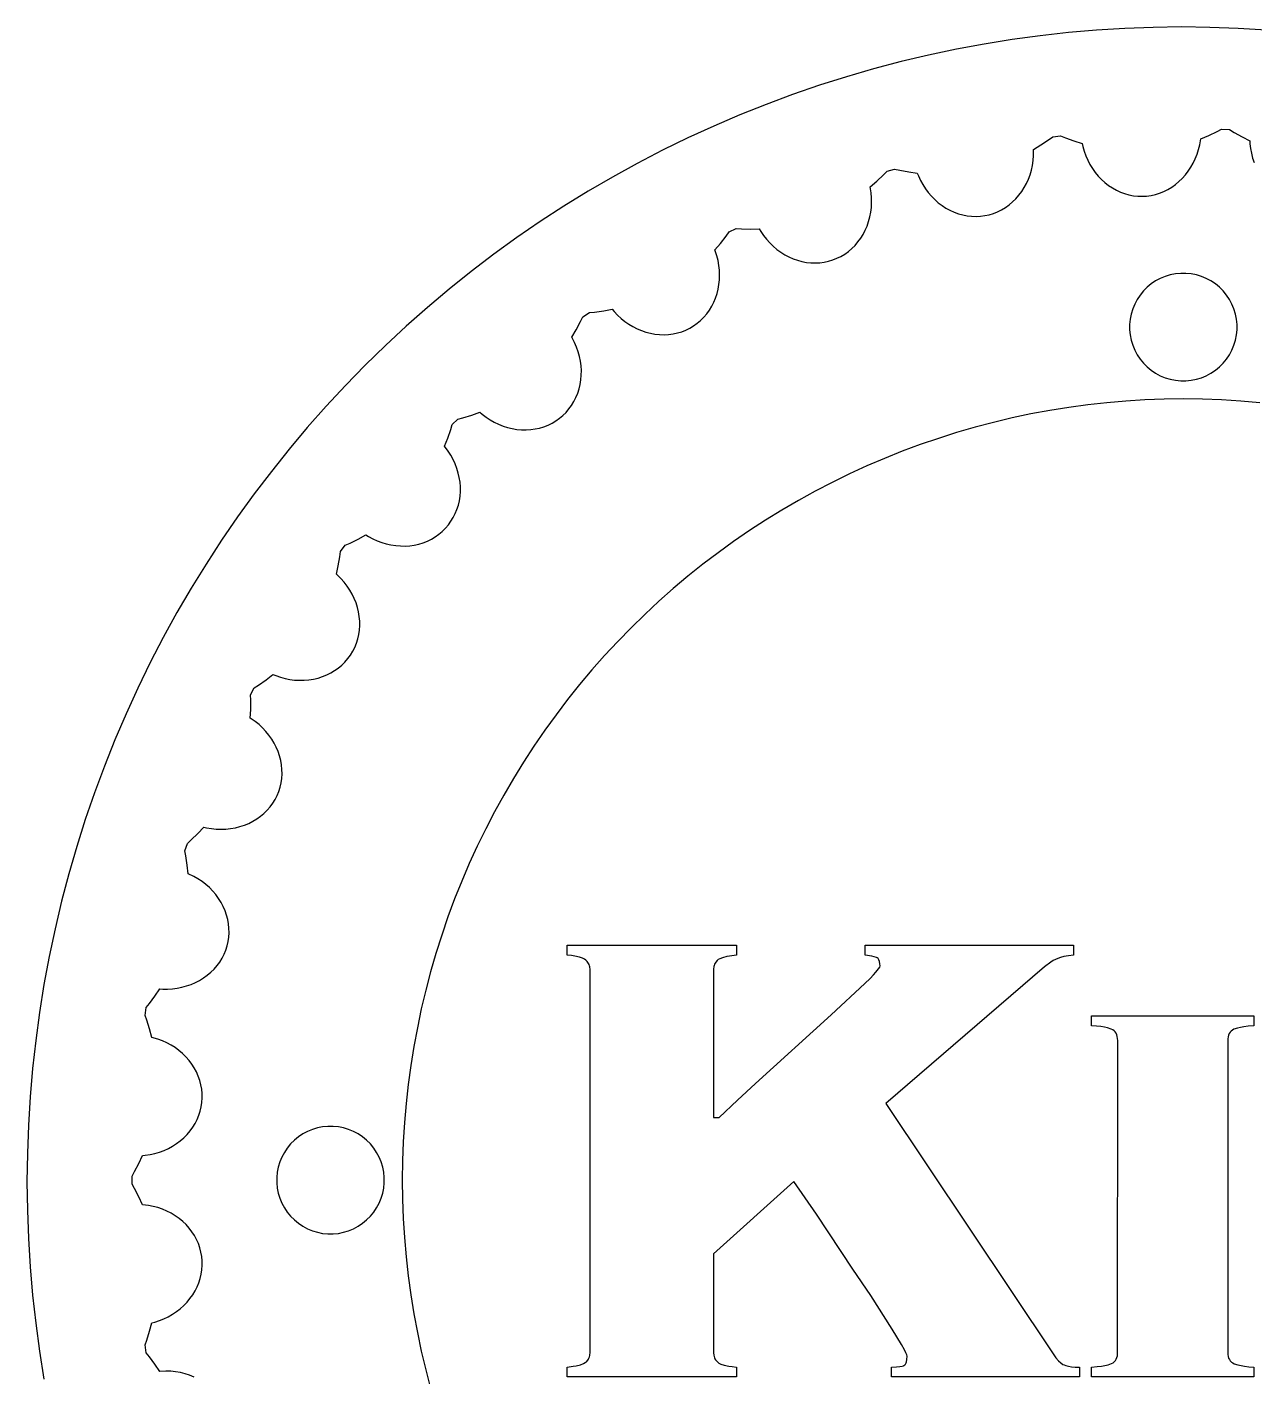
# Model space of a CAD drawing. Header units: metres. Extents: x -20 to 70, y -140 to 20.
# Drawn here: x -19.8 to 1.24, y -63.35 to -40.2 of the extents above; entities that cross this region are included whole.
import ezdxf

# ---------------------------------------------------------------- set-up
doc = ezdxf.new("R2010")
doc.units = ezdxf.units.M

msp = doc.modelspace()

# ---------------------------------------------------------------- linework, layer by layer
for p, q in [((-1.45656, -40.2536), (-1.94073, -40.2953)), ((-0.971527, -40.2238), (-1.45656, -40.2536)), ((-0.485901, -40.206), (-0.971527, -40.2238)), ((0, -40.2), (-0.485901, -40.206)), ((0.485901, -40.206), (0, -40.2)), ((0.971527, -40.2238), (0.485901, -40.206)), ((1.45656, -40.2536), (0.971527, -40.2238)), ((-3.38503, -40.4915), (-3.86278, -40.5804)), ((-2.90524, -40.4143), (-3.38503, -40.4915)), ((-2.42372, -40.3489), (-2.90524, -40.4143)), ((-1.94073, -40.2953), (-2.42372, -40.3489)), ((-4.3382, -40.6811), (-4.81099, -40.7934)), ((-3.86278, -40.5804), (-4.3382, -40.6811)), ((-5.2809, -40.9172), (-5.74763, -41.0526)), ((-4.81099, -40.7934), (-5.2809, -40.9172)), ((-6.21088, -41.1993), (-6.67041, -41.3574)), ((-5.74763, -41.0526), (-6.21088, -41.1993)), ((-6.67041, -41.3574), (-7.1259, -41.5267)), ((-7.1259, -41.5267), (-7.57712, -41.7072)), ((-7.57712, -41.7072), (-8.02376, -41.8987)), ((-8.46558, -42.101), (-8.9023, -42.3142)), ((-8.02376, -41.8987), (-8.46558, -42.101)), ((-2.2827, -42.1343), (-2.20976, -42.0807)), ((-2.20976, -42.0807), (-2.07623, -42.0651)), ((-2.07623, -42.0651), (-1.99362, -42.0992)), ((-1.99362, -42.0992), (-1.84561, -42.1537)), ((0.310501, -42.2211), (0.32753, -42.1163)), ((0.32753, -42.1163), (0.465179, -42.0605)), ((0.465179, -42.0605), (0.608322, -41.9944)), ((0.608322, -41.9944), (0.68721, -41.9541)), ((0.68721, -41.9541), (0.82312, -41.9591)), ((0.82312, -41.9591), (0.899292, -42.0061)), ((0.899292, -42.0061), (1.03665, -42.0836)), ((1.03665, -42.0836), (1.16936, -42.1502)), ((-8.9023, -42.3142), (-9.33365, -42.5379)), ((-2.54031, -42.2997), (-2.41339, -42.2226)), ((-2.54031, -42.4058), (-2.54031, -42.2997)), ((-2.41339, -42.2226), (-2.2827, -42.1343)), ((-1.84561, -42.1537), (-1.70393, -42.1981)), ((-1.70393, -42.1981), (-1.69304, -42.2471)), ((-1.69304, -42.2471), (-1.67039, -42.3279)), ((-1.67039, -42.3279), (-1.64246, -42.4068)), ((0.265762, -42.3819), (0.290817, -42.3024)), ((0.290817, -42.3024), (0.310501, -42.2211)), ((1.16936, -42.1502), (1.17224, -42.2003)), ((1.17224, -42.2003), (1.18164, -42.2837)), ((1.18164, -42.2837), (1.19656, -42.366)), ((-9.33365, -42.5379), (-9.75937, -42.7723)), ((-2.57616, -42.6529), (-2.55865, -42.5718)), ((-2.55865, -42.5718), (-2.54669, -42.4893)), ((-2.54669, -42.4893), (-2.54031, -42.4058)), ((-1.64246, -42.4068), (-1.60941, -42.4831)), ((-1.60941, -42.4831), (-1.57141, -42.5566)), ((-1.57141, -42.5566), (-1.52867, -42.6269)), ((0.160019, -42.6049), (0.200195, -42.5336)), ((0.200195, -42.5336), (0.235504, -42.4591)), ((0.235504, -42.4591), (0.265762, -42.3819)), ((1.19656, -42.366), (1.21695, -42.4467)), ((1.21695, -42.4467), (1.24266, -42.5253)), ((-9.75937, -42.7723), (-10.1792, -43.017)), ((-5.22868, -42.8443), (-5.11386, -42.7362)), ((-5.11386, -42.7362), (-5.05165, -42.6729)), ((-5.05165, -42.6729), (-4.9207, -42.6349)), ((-4.9207, -42.6349), (-4.83415, -42.6552)), ((-4.83415, -42.6552), (-4.67934, -42.6852)), ((-4.67934, -42.6852), (-4.53235, -42.7064)), ((-4.53235, -42.7064), (-4.51375, -42.753)), ((-4.51375, -42.753), (-4.47842, -42.8291)), ((-2.66061, -42.883), (-2.62726, -42.8089)), ((-2.62726, -42.8089), (-2.59906, -42.732)), ((-2.59906, -42.732), (-2.57616, -42.6529)), ((-1.52867, -42.6269), (-1.4814, -42.6935)), ((-1.4814, -42.6935), (-1.4299, -42.7561)), ((-1.4299, -42.7561), (-1.3744, -42.8144)), ((-1.3744, -42.8144), (-1.31525, -42.868)), ((-0.04451, -42.8515), (0.012649, -42.7964)), ((0.012649, -42.7964), (0.065994, -42.7367)), ((0.065994, -42.7367), (0.115219, -42.6727)), ((0.115219, -42.6727), (0.160019, -42.6049)), ((-10.1792, -43.017), (-10.5929, -43.2719)), ((-5.3416, -42.9408), (-5.22868, -42.8443)), ((-5.32457, -43.0455), (-5.3416, -42.9408)), ((-5.31747, -43.129), (-5.32457, -43.0455)), ((-4.47842, -42.8291), (-4.4382, -42.9024)), ((-4.4382, -42.9024), (-4.39333, -42.9725)), ((-4.39333, -42.9725), (-4.34402, -43.039)), ((-4.34402, -43.039), (-4.29057, -43.1015)), ((-2.78961, -43.0851), (-2.74202, -43.0215)), ((-2.74202, -43.0215), (-2.69893, -42.954)), ((-2.69893, -42.954), (-2.66061, -42.883)), ((-1.31525, -42.868), (-1.25273, -42.9167)), ((-1.25273, -42.9167), (-1.18721, -42.9601)), ((-1.18721, -42.9601), (-1.11902, -42.9982)), ((-1.11902, -42.9982), (-1.04854, -43.0305)), ((-1.04854, -43.0305), (-0.976151, -43.0571)), ((-0.449707, -43.0717), (-0.376572, -43.0493)), ((-0.376572, -43.0493), (-0.305191, -43.0209)), ((-0.305191, -43.0209), (-0.235916, -42.9867)), ((-0.235916, -42.9867), (-0.169144, -42.9469)), ((-0.169144, -42.9469), (-0.105225, -42.9018)), ((-0.105225, -42.9018), (-0.04451, -42.8515)), ((-10.5929, -43.2719), (-11.0003, -43.5369)), ((-5.32031, -43.2952), (-5.31606, -43.2123)), ((-5.31606, -43.2123), (-5.31747, -43.129)), ((-4.29057, -43.1015), (-4.23325, -43.1596)), ((-4.23325, -43.1596), (-4.17235, -43.2132)), ((-4.17235, -43.2132), (-4.10823, -43.2618)), ((-4.10823, -43.2618), (-4.04124, -43.3052)), ((-3.01973, -43.2941), (-2.95685, -43.2492)), ((-2.95685, -43.2492), (-2.89732, -43.1992)), ((-2.89732, -43.1992), (-2.84148, -43.1444)), ((-2.84148, -43.1444), (-2.78961, -43.0851)), ((-0.976151, -43.0571), (-0.902252, -43.0776)), ((-0.902252, -43.0776), (-0.827225, -43.0921)), ((-0.827225, -43.0921), (-0.751495, -43.1004)), ((-0.751495, -43.1004), (-0.675461, -43.1026)), ((-0.675461, -43.1026), (-0.599548, -43.0985)), ((-0.599548, -43.0985), (-0.524155, -43.0882)), ((-0.524155, -43.0882), (-0.449707, -43.0717)), ((-5.36679, -43.5358), (-5.34575, -43.4573)), ((-5.34575, -43.4573), (-5.33023, -43.377)), ((-5.33023, -43.377), (-5.32031, -43.2952)), ((-4.04124, -43.3052), (-3.97173, -43.3432)), ((-3.97173, -43.3432), (-3.90009, -43.3756)), ((-3.90009, -43.3756), (-3.82668, -43.4022)), ((-3.82668, -43.4022), (-3.75192, -43.4229)), ((-3.75192, -43.4229), (-3.67621, -43.4374)), ((-3.67621, -43.4374), (-3.59996, -43.4459)), ((-3.59996, -43.4459), (-3.52359, -43.4481)), ((-3.52359, -43.4481), (-3.44751, -43.4442)), ((-3.44751, -43.4442), (-3.37212, -43.4341)), ((-3.37212, -43.4341), (-3.29784, -43.4179)), ((-3.29784, -43.4179), (-3.22507, -43.3956)), ((-3.22507, -43.3956), (-3.15422, -43.3675)), ((-3.15422, -43.3675), (-3.08565, -43.3336)), ((-3.08565, -43.3336), (-3.01973, -43.2941)), ((-11.0003, -43.5369), (-11.401, -43.8118)), ((-7.8118, -43.7845), (-7.76016, -43.7113)), ((-7.76016, -43.7113), (-7.63879, -43.6533)), ((-7.63879, -43.6533), (-7.54871, -43.6597)), ((-7.54871, -43.6597), (-7.39108, -43.6644)), ((-7.39108, -43.6644), (-7.2426, -43.6617)), ((-7.2426, -43.6617), (-7.21678, -43.7047)), ((-7.21678, -43.7047), (-7.16968, -43.7742)), ((-5.4617, -43.756), (-5.42491, -43.6856)), ((-5.42491, -43.6856), (-5.3932, -43.6121)), ((-5.3932, -43.6121), (-5.36679, -43.5358)), ((-11.401, -43.8118), (-11.7948, -44.0965)), ((-8.00378, -44.0229), (-7.90781, -43.9096)), ((-7.90781, -43.9096), (-7.8118, -43.7845)), ((-7.16968, -43.7742), (-7.11824, -43.8402)), ((-7.11824, -43.8402), (-7.0627, -43.9021)), ((-7.0627, -43.9021), (-7.00337, -43.9598)), ((-7.00337, -43.9598), (-6.94058, -44.0129)), ((-5.65532, -43.9992), (-5.60043, -43.9448)), ((-5.60043, -43.9448), (-5.5497, -43.8859)), ((-5.5497, -43.8859), (-5.50336, -43.8229)), ((-5.50336, -43.8229), (-5.4617, -43.756)), ((-11.7948, -44.0965), (-12.1816, -44.3907)), ((-7.97017, -44.1236), (-8.00378, -44.0229)), ((-7.94978, -44.2048), (-7.97017, -44.1236)), ((-7.93501, -44.2868), (-7.94978, -44.2048)), ((-6.94058, -44.0129), (-6.87466, -44.0611)), ((-6.87466, -44.0611), (-6.80598, -44.1042)), ((-6.80598, -44.1042), (-6.73489, -44.1419)), ((-6.73489, -44.1419), (-6.6618, -44.1741)), ((-6.6618, -44.1741), (-6.5871, -44.2004)), ((-6.5871, -44.2004), (-6.51118, -44.2209)), ((-6.05345, -44.216), (-5.98067, -44.1939)), ((-5.98067, -44.1939), (-5.90996, -44.166)), ((-5.90996, -44.166), (-5.84171, -44.1324)), ((-5.84171, -44.1324), (-5.77628, -44.0932)), ((-5.77628, -44.0932), (-5.71404, -44.0487)), ((-5.71404, -44.0487), (-5.65532, -43.9992)), ((-12.1816, -44.3907), (-12.561, -44.6944)), ((-7.92593, -44.3693), (-7.93501, -44.2868)), ((-7.92259, -44.4516), (-7.92593, -44.3693)), ((-6.51118, -44.2209), (-6.43445, -44.2354)), ((-6.43445, -44.2354), (-6.35736, -44.2437)), ((-6.35736, -44.2437), (-6.28029, -44.246)), ((-6.28029, -44.246), (-6.20367, -44.2421)), ((-6.20367, -44.2421), (-6.12791, -44.2321)), ((-6.12791, -44.2321), (-6.05345, -44.216)), ((-0.105713, -44.4328), (-0.194504, -44.4505)), ((-0.015625, -44.424), (-0.105713, -44.4328)), ((0.074905, -44.424), (-0.015625, -44.424)), ((0.164993, -44.4328), (0.074905, -44.424)), ((0.253784, -44.4505), (0.164993, -44.4328)), ((-7.94705, -44.6938), (-7.93318, -44.6143)), ((-7.93318, -44.6143), (-7.925, -44.5334)), ((-7.925, -44.5334), (-7.92259, -44.4516)), ((-0.589859, -44.6618), (-0.65387, -44.7258)), ((-0.519882, -44.6044), (-0.589859, -44.6618)), ((-0.444611, -44.5541), (-0.519882, -44.6044)), ((-0.364761, -44.5114), (-0.444611, -44.5541)), ((-0.281128, -44.4768), (-0.364761, -44.5114)), ((-0.194504, -44.4505), (-0.281128, -44.4768)), ((0.340424, -44.4768), (0.253784, -44.4505)), ((0.424057, -44.5114), (0.340424, -44.4768)), ((0.503891, -44.5541), (0.424057, -44.5114)), ((0.579163, -44.6044), (0.503891, -44.5541)), ((0.649155, -44.6618), (0.579163, -44.6044)), ((0.71315, -44.7258), (0.649155, -44.6618)), ((-12.561, -44.6944), (-12.9328, -45.0073)), ((-8.02194, -44.9195), (-7.99155, -44.8468)), ((-7.99155, -44.8468), (-7.96654, -44.7714)), ((-7.96654, -44.7714), (-7.94705, -44.6938)), ((-0.761612, -44.8711), (-0.804276, -44.9509)), ((-0.711319, -44.7958), (-0.761612, -44.8711)), ((-0.65387, -44.7258), (-0.711319, -44.7958)), ((0.770584, -44.7958), (0.71315, -44.7258)), ((0.820892, -44.8711), (0.770584, -44.7958)), ((0.863556, -44.9509), (0.820892, -44.8711)), ((-12.9328, -45.0073), (-13.2969, -45.3292)), ((-10.2675, -45.1716), (-10.1552, -45.0946)), ((-10.1552, -45.0946), (-10.067, -45.0865)), ((-10.067, -45.0865), (-9.91064, -45.0659)), ((-9.91064, -45.0659), (-9.76453, -45.0395)), ((-9.76453, -45.0395), (-9.73212, -45.0778)), ((-9.73212, -45.0778), (-9.6745, -45.1388)), ((-8.19366, -45.1763), (-8.14365, -45.1179)), ((-8.14365, -45.1179), (-8.09821, -45.0555)), ((-8.09821, -45.0555), (-8.05756, -44.9892)), ((-8.05756, -44.9892), (-8.02194, -44.9195)), ((-0.865204, -45.1212), (-0.882874, -45.21)), ((-0.838928, -45.0346), (-0.865204, -45.1212)), ((-0.804276, -44.9509), (-0.838928, -45.0346)), ((0.898209, -45.0346), (0.863556, -44.9509)), ((0.9245, -45.1212), (0.898209, -45.0346)), ((0.942154, -45.21), (0.9245, -45.1212)), ((-13.2969, -45.3292), (-13.6529, -45.6599)), ((-10.3813, -45.3908), (-10.3067, -45.252)), ((-10.3067, -45.252), (-10.2675, -45.1716)), ((-9.6745, -45.1388), (-9.61314, -45.1956)), ((-9.61314, -45.1956), (-9.54839, -45.2479)), ((-9.54839, -45.2479), (-9.48058, -45.2953)), ((-9.48058, -45.2953), (-9.41006, -45.3377)), ((-9.41006, -45.3377), (-9.33728, -45.3747)), ((-8.50186, -45.3958), (-8.43355, -45.3624)), ((-8.43355, -45.3624), (-8.36824, -45.3235)), ((-8.36824, -45.3235), (-8.30626, -45.2793)), ((-8.30626, -45.2793), (-8.24797, -45.2301)), ((-8.24797, -45.2301), (-8.19366, -45.1763)), ((-0.882874, -45.21), (-0.891739, -45.3001)), ((-0.891739, -45.3001), (-0.891739, -45.3906)), ((0.951019, -45.3001), (0.942154, -45.21)), ((0.951019, -45.3906), (0.951019, -45.3001)), ((-10.4579, -45.5181), (-10.3813, -45.3908)), ((-10.4086, -45.6121), (-10.4579, -45.5181)), ((-9.33728, -45.3747), (-9.26257, -45.4062)), ((-9.26257, -45.4062), (-9.18636, -45.432)), ((-9.18636, -45.432), (-9.10905, -45.452)), ((-9.10905, -45.452), (-9.03108, -45.466)), ((-9.03108, -45.466), (-8.95287, -45.4741)), ((-8.95287, -45.4741), (-8.87482, -45.476)), ((-8.87482, -45.476), (-8.79736, -45.472)), ((-8.79736, -45.472), (-8.72095, -45.4618)), ((-8.72095, -45.4618), (-8.64595, -45.4457)), ((-8.64595, -45.4457), (-8.57277, -45.4236)), ((-8.57277, -45.4236), (-8.50186, -45.3958)), ((-0.891739, -45.3906), (-0.882874, -45.4807)), ((-0.882874, -45.4807), (-0.865204, -45.5695)), ((-0.865204, -45.5695), (-0.838928, -45.6561)), ((0.898209, -45.6561), (0.9245, -45.5695)), ((0.9245, -45.5695), (0.942154, -45.4807)), ((0.942154, -45.4807), (0.951019, -45.3906)), ((-13.6529, -45.6599), (-14.0007, -45.9993)), ((-10.3754, -45.689), (-10.4086, -45.6121)), ((-10.3477, -45.7676), (-10.3754, -45.689)), ((-10.3255, -45.8475), (-10.3477, -45.7676)), ((-0.838928, -45.6561), (-0.804276, -45.7398)), ((-0.804276, -45.7398), (-0.761612, -45.8196)), ((-0.761612, -45.8196), (-0.711319, -45.8949)), ((0.770584, -45.8949), (0.820892, -45.8196)), ((0.820892, -45.8196), (0.863556, -45.7398)), ((0.863556, -45.7398), (0.898209, -45.6561)), ((-14.0007, -45.9993), (-14.3401, -46.3471)), ((-10.309, -45.9282), (-10.3255, -45.8475)), ((-10.2983, -46.0094), (-10.309, -45.9282)), ((-10.2934, -46.0905), (-10.2983, -46.0094)), ((-0.711319, -45.8949), (-0.65387, -45.9649)), ((-0.65387, -45.9649), (-0.589859, -46.0289)), ((-0.589859, -46.0289), (-0.519882, -46.0863)), ((0.579163, -46.0863), (0.649155, -46.0289)), ((0.649155, -46.0289), (0.71315, -45.9649)), ((0.71315, -45.9649), (0.770584, -45.8949)), ((-10.3137, -46.3293), (-10.3011, -46.2509)), ((-10.3011, -46.2509), (-10.2943, -46.1712)), ((-10.2943, -46.1712), (-10.2934, -46.0905)), ((-0.519882, -46.0863), (-0.444611, -46.1366)), ((-0.444611, -46.1366), (-0.364761, -46.1793)), ((-0.364761, -46.1793), (-0.281128, -46.2139)), ((-0.281128, -46.2139), (-0.194504, -46.2402)), ((-0.194504, -46.2402), (-0.105713, -46.2579)), ((-0.105713, -46.2579), (-0.015625, -46.2667)), ((-0.015625, -46.2667), (0.074905, -46.2667)), ((0.074905, -46.2667), (0.164993, -46.2579)), ((0.164993, -46.2579), (0.253784, -46.2402)), ((0.253784, -46.2402), (0.340424, -46.2139)), ((0.340424, -46.2139), (0.424057, -46.1793)), ((0.424057, -46.1793), (0.503891, -46.1366)), ((0.503891, -46.1366), (0.579163, -46.0863)), ((-14.3401, -46.3471), (-14.6708, -46.7031)), ((-10.3855, -46.5524), (-10.356, -46.4805)), ((-10.356, -46.4805), (-10.332, -46.406)), ((-10.332, -46.406), (-10.3137, -46.3293)), ((-14.6708, -46.7031), (-14.9927, -47.0672)), ((-10.5549, -46.8067), (-10.5053, -46.7488)), ((-10.5053, -46.7488), (-10.4603, -46.687)), ((-10.4603, -46.687), (-10.4203, -46.6214)), ((-10.4203, -46.6214), (-10.3855, -46.5524)), ((-1.93553, -46.7222), (-2.26006, -46.7744)), ((-1.6098, -46.6779), (-1.93553, -46.7222)), ((-1.2831, -46.6417), (-1.6098, -46.6779)), ((-0.955612, -46.6135), (-1.2831, -46.6417)), ((-0.627518, -46.5934), (-0.955612, -46.6135)), ((-0.299042, -46.5813), (-0.627518, -46.5934)), ((0.029633, -46.5772), (-0.299042, -46.5813)), ((0.358307, -46.5813), (0.029633, -46.5772)), ((0.686798, -46.5934), (0.358307, -46.5813)), ((1.01489, -46.6135), (0.686798, -46.5934)), ((1.34239, -46.6417), (1.01489, -46.6135)), ((-12.5081, -47.0155), (-12.4119, -46.9216)), ((-12.4119, -46.9216), (-12.3238, -46.8989)), ((-12.3238, -46.8989), (-12.1728, -46.8535)), ((-12.1728, -46.8535), (-12.0328, -46.8039)), ((-12.0328, -46.8039), (-11.9946, -46.8365)), ((-11.9946, -46.8365), (-11.928, -46.8875)), ((-11.928, -46.8875), (-11.8583, -46.9338)), ((-11.8583, -46.9338), (-11.786, -46.975)), ((-11.786, -46.975), (-11.7115, -47.0109)), ((-10.7948, -46.9919), (-10.7293, -46.9531)), ((-10.7293, -46.9531), (-10.6672, -46.9091)), ((-10.6672, -46.9091), (-10.609, -46.8602)), ((-10.609, -46.8602), (-10.5549, -46.8067)), ((-3.22462, -46.9786), (-3.54247, -47.0624)), ((-2.9048, -46.9026), (-3.22462, -46.9786)), ((-2.58322, -46.8346), (-2.9048, -46.9026)), ((-2.26006, -46.7744), (-2.58322, -46.8346)), ((-14.9927, -47.0672), (-15.3056, -47.439)), ((-12.5852, -47.2497), (-12.5338, -47.1006)), ((-12.5338, -47.1006), (-12.5081, -47.0155)), ((-11.7115, -47.0109), (-11.6351, -47.0414)), ((-11.6351, -47.0414), (-11.5573, -47.0663)), ((-11.5573, -47.0663), (-11.4785, -47.0854)), ((-11.4785, -47.0854), (-11.3991, -47.0986)), ((-11.3991, -47.0986), (-11.3196, -47.106)), ((-11.3196, -47.106), (-11.2404, -47.1073)), ((-11.2404, -47.1073), (-11.1619, -47.1027)), ((-11.1619, -47.1027), (-11.0845, -47.0921)), ((-11.0845, -47.0921), (-11.0088, -47.0757)), ((-11.0088, -47.0757), (-10.935, -47.0534)), ((-10.935, -47.0534), (-10.8635, -47.0254)), ((-10.8635, -47.0254), (-10.7948, -46.9919)), ((-3.85817, -47.1539), (-4.17152, -47.2532)), ((-3.54247, -47.0624), (-3.85817, -47.1539)), ((-15.3056, -47.439), (-15.6092, -47.8184)), ((-12.6404, -47.3876), (-12.5852, -47.2497)), ((-12.5766, -47.4724), (-12.6404, -47.3876)), ((-4.48236, -47.3601), (-4.79047, -47.4747)), ((-4.17152, -47.2532), (-4.48236, -47.3601)), ((-12.5316, -47.543), (-12.5766, -47.4724)), ((-12.4916, -47.6161), (-12.5316, -47.543)), ((-12.4569, -47.6914), (-12.4916, -47.6161)), ((-5.09567, -47.5967), (-5.3978, -47.7262)), ((-4.79047, -47.4747), (-5.09567, -47.5967)), ((-15.6092, -47.8184), (-15.9035, -48.2052)), ((-12.4276, -47.7685), (-12.4569, -47.6914)), ((-12.404, -47.8469), (-12.4276, -47.7685)), ((-12.3861, -47.9262), (-12.404, -47.8469)), ((-5.69666, -47.8631), (-5.99205, -48.0073)), ((-5.3978, -47.7262), (-5.69666, -47.8631)), ((-12.3741, -48.0059), (-12.3861, -47.9262)), ((-12.368, -48.0857), (-12.3741, -48.0059)), ((-12.3679, -48.1652), (-12.368, -48.0857)), ((-5.99205, -48.0073), (-6.28383, -48.1587)), ((-15.9035, -48.2052), (-16.1882, -48.599)), ((-12.403, -48.3969), (-12.3854, -48.3212)), ((-12.3854, -48.3212), (-12.3737, -48.2438)), ((-12.3737, -48.2438), (-12.3679, -48.1652)), ((-6.57179, -48.3172), (-6.85579, -48.4827)), ((-6.28383, -48.1587), (-6.57179, -48.3172)), ((-16.1882, -48.599), (-16.4631, -48.9997)), ((-12.4897, -48.61), (-12.4553, -48.5417)), ((-12.4553, -48.5417), (-12.4263, -48.4705)), ((-12.4263, -48.4705), (-12.403, -48.3969)), ((-6.85579, -48.4827), (-7.13564, -48.6551)), ((-12.6781, -48.8475), (-12.6239, -48.7942)), ((-12.6239, -48.7942), (-12.5743, -48.7366)), ((-12.5743, -48.7366), (-12.5294, -48.6751)), ((-12.5294, -48.6751), (-12.4897, -48.61)), ((-7.41118, -48.8344), (-7.68222, -49.0203)), ((-7.13564, -48.6551), (-7.41118, -48.8344)), ((-16.4631, -48.9997), (-16.7281, -49.407)), ((-14.3418, -49.0854), (-14.2606, -49.0498)), ((-14.2606, -49.0498), (-14.1188, -48.9807)), ((-14.1188, -48.9807), (-13.9886, -48.9094)), ((-13.9886, -48.9094), (-13.9458, -48.9354)), ((-13.9458, -48.9354), (-13.8717, -48.9751)), ((-13.8717, -48.9751), (-13.7956, -49.0096)), ((-13.7956, -49.0096), (-13.7176, -49.0386)), ((-13.7176, -49.0386), (-13.6383, -49.0621)), ((-13.6383, -49.0621), (-13.558, -49.08)), ((-13.1578, -49.0817), (-13.0811, -49.0646)), ((-13.0811, -49.0646), (-13.0064, -49.0417)), ((-13.0064, -49.0417), (-12.9343, -49.0133)), ((-12.9343, -49.0133), (-12.865, -48.9795)), ((-12.865, -48.9795), (-12.799, -48.9404)), ((-12.799, -48.9404), (-12.7366, -48.8964)), ((-12.7366, -48.8964), (-12.6781, -48.8475)), ((-7.68222, -49.0203), (-7.94862, -49.2129)), ((-14.4624, -49.438), (-14.4355, -49.2826)), ((-14.4355, -49.2826), (-14.4237, -49.1931)), ((-14.4237, -49.1931), (-14.3418, -49.0854)), ((-13.558, -49.08), (-13.4772, -49.092)), ((-13.4772, -49.092), (-13.3963, -49.0983)), ((-13.3963, -49.0983), (-13.3159, -49.0986)), ((-13.3159, -49.0986), (-13.2362, -49.0931)), ((-13.2362, -49.0931), (-13.1578, -49.0817)), ((-7.94862, -49.2129), (-8.21022, -49.4119)), ((-16.7281, -49.407), (-16.983, -49.8208)), ((-14.4948, -49.5829), (-14.4624, -49.438)), ((-8.21022, -49.4119), (-8.46686, -49.6173)), ((-14.4182, -49.6564), (-14.4948, -49.5829)), ((-14.3624, -49.7189), (-14.4182, -49.6564)), ((-14.3112, -49.7847), (-14.3624, -49.7189)), ((-8.46686, -49.6173), (-8.71837, -49.829)), ((-16.983, -49.8208), (-17.2277, -50.2406)), ((-14.2648, -49.8534), (-14.3112, -49.7847)), ((-14.2236, -49.9248), (-14.2648, -49.8534)), ((-14.1877, -49.9984), (-14.2236, -49.9248)), ((-8.71837, -49.829), (-8.96463, -50.0467)), ((-14.1574, -50.0738), (-14.1877, -49.9984)), ((-14.1327, -50.1506), (-14.1574, -50.0738)), ((-14.1139, -50.2284), (-14.1327, -50.1506)), ((-8.96463, -50.0467), (-9.20544, -50.2704)), ((-17.2277, -50.2406), (-17.462, -50.6663)), ((-14.101, -50.3068), (-14.1139, -50.2284)), ((-14.0941, -50.3853), (-14.101, -50.3068)), ((-14.0933, -50.4635), (-14.0941, -50.3853)), ((-9.20544, -50.2704), (-9.44072, -50.5)), ((-17.462, -50.6663), (-17.6858, -51.0977)), ((-14.1269, -50.6924), (-14.1097, -50.6175)), ((-14.1097, -50.6175), (-14.0985, -50.5411)), ((-14.0985, -50.5411), (-14.0933, -50.4635)), ((-9.44072, -50.5), (-9.67029, -50.7352)), ((-14.2528, -50.9687), (-14.2131, -50.9039)), ((-14.2131, -50.9039), (-14.1787, -50.836)), ((-14.1787, -50.836), (-14.1499, -50.7654)), ((-14.1499, -50.7654), (-14.1269, -50.6924)), ((-9.67029, -50.7352), (-9.89401, -50.9761)), ((-17.6858, -51.0977), (-17.899, -51.5344)), ((-14.4611, -51.1903), (-14.4022, -51.1411)), ((-14.4022, -51.1411), (-14.3476, -51.0876)), ((-14.3476, -51.0876), (-14.2977, -51.03)), ((-14.2977, -51.03), (-14.2528, -50.9687)), ((-9.89401, -50.9761), (-10.1117, -51.2223)), ((-15.6985, -51.3926), (-15.5814, -51.3013)), ((-15.5814, -51.3013), (-15.5349, -51.3202)), ((-15.5349, -51.3202), (-15.4555, -51.3474)), ((-15.4555, -51.3474), (-15.3748, -51.3692)), ((-15.3748, -51.3692), (-15.2931, -51.3854)), ((-14.9665, -51.3927), (-14.887, -51.3802)), ((-14.887, -51.3802), (-14.8093, -51.362)), ((-14.8093, -51.362), (-14.7337, -51.3382)), ((-14.7337, -51.3382), (-14.6607, -51.3089)), ((-14.6607, -51.3089), (-14.5907, -51.2744)), ((-14.5907, -51.2744), (-14.524, -51.2348)), ((-14.524, -51.2348), (-14.4611, -51.1903)), ((-10.1117, -51.2223), (-10.3234, -51.4738)), ((-17.899, -51.5344), (-18.1013, -51.9762)), ((-15.9653, -51.6528), (-15.9028, -51.5323)), ((-15.9028, -51.5323), (-15.8273, -51.4835)), ((-15.8273, -51.4835), (-15.6985, -51.3926)), ((-15.2931, -51.3854), (-15.2111, -51.3959)), ((-15.2111, -51.3959), (-15.129, -51.4006)), ((-15.129, -51.4006), (-15.0473, -51.3996)), ((-15.0473, -51.3996), (-14.9665, -51.3927)), ((-10.3234, -51.4738), (-10.5288, -51.7305)), ((-15.9627, -51.7414), (-15.9653, -51.6528)), ((-15.9642, -51.8991), (-15.9627, -51.7414)), ((-10.5288, -51.7305), (-10.7278, -51.9921)), ((-18.1013, -51.9762), (-18.2928, -52.4229)), ((-15.9729, -52.0473), (-15.9642, -51.8991)), ((-15.8855, -52.1076), (-15.9729, -52.0473)), ((-10.7278, -51.9921), (-10.9204, -52.2585)), ((-15.8205, -52.1603), (-15.8855, -52.1076)), ((-15.7594, -52.217), (-15.8205, -52.1603)), ((-15.7026, -52.2774), (-15.7594, -52.217)), ((-15.6505, -52.3413), (-15.7026, -52.2774)), ((-10.9204, -52.2585), (-11.1063, -52.5295)), ((-18.2928, -52.4229), (-18.4732, -52.8741)), ((-15.6033, -52.4081), (-15.6505, -52.3413)), ((-15.5612, -52.4777), (-15.6033, -52.4081)), ((-15.5245, -52.5495), (-15.5612, -52.4777)), ((-11.1063, -52.5295), (-11.2856, -52.8051)), ((-15.4935, -52.6233), (-15.5245, -52.5495)), ((-15.4682, -52.6986), (-15.4935, -52.6233)), ((-15.4488, -52.775), (-15.4682, -52.6986)), ((-18.4732, -52.8741), (-18.6426, -53.3296)), ((-15.4354, -52.8521), (-15.4488, -52.775)), ((-15.4281, -52.9295), (-15.4354, -52.8521)), ((-15.4269, -53.0067), (-15.4281, -52.9295)), ((-11.2856, -52.8051), (-11.458, -53.0849)), ((-15.483, -53.306), (-15.46, -53.2334)), ((-15.46, -53.2334), (-15.4429, -53.1591)), ((-15.4429, -53.1591), (-15.4319, -53.0834)), ((-15.4319, -53.0834), (-15.4269, -53.0067)), ((-11.458, -53.0849), (-11.6235, -53.3689)), ((-18.6426, -53.3296), (-18.8006, -53.7891)), ((-15.5863, -53.5089), (-15.5463, -53.4441)), ((-15.5463, -53.4441), (-15.5118, -53.3763)), ((-15.5118, -53.3763), (-15.483, -53.306)), ((-11.6235, -53.3689), (-11.782, -53.6569)), ((-15.7963, -53.7323), (-15.7368, -53.6825)), ((-15.7368, -53.6825), (-15.6818, -53.6284)), ((-15.6818, -53.6284), (-15.6316, -53.5705)), ((-15.6316, -53.5705), (-15.5863, -53.5089)), ((-11.782, -53.6569), (-11.9334, -53.9487)), ((-18.8006, -53.7891), (-18.9474, -54.2524)), ((-16.8707, -54.0267), (-16.7698, -53.9177)), ((-16.7698, -53.9177), (-16.7209, -53.9289)), ((-16.7209, -53.9289), (-16.6382, -53.9431)), ((-16.3073, -53.9432), (-16.2269, -53.9291)), ((-16.2269, -53.9291), (-16.1483, -53.9094)), ((-16.1483, -53.9094), (-16.0718, -53.8842)), ((-16.0718, -53.8842), (-15.998, -53.8538)), ((-15.998, -53.8538), (-15.9272, -53.8181)), ((-15.9272, -53.8181), (-15.8599, -53.7776)), ((-15.8599, -53.7776), (-15.7963, -53.7323)), ((-17.0494, -54.1969), (-16.9834, -54.1371)), ((-16.9834, -54.1371), (-16.8707, -54.0267)), ((-16.6382, -53.9431), (-16.555, -53.9516)), ((-16.555, -53.9516), (-16.4718, -53.9545)), ((-16.4718, -53.9545), (-16.3891, -53.9517)), ((-16.3891, -53.9517), (-16.3073, -53.9432)), ((-11.9334, -53.9487), (-12.0776, -54.244)), ((-18.9474, -54.2524), (-19.0827, -54.7191)), ((-17.0929, -54.3239), (-17.0494, -54.1969)), ((-17.0756, -54.4133), (-17.0929, -54.3239)), ((-12.0776, -54.244), (-12.2145, -54.5429)), ((-17.0519, -54.5692), (-17.0756, -54.4133)), ((-17.0366, -54.7169), (-17.0519, -54.5692)), ((-12.2145, -54.5429), (-12.344, -54.845)), ((-19.0827, -54.7191), (-19.2066, -55.189)), ((-16.9407, -54.7624), (-17.0366, -54.7169)), ((-16.868, -54.804), (-16.9407, -54.7624)), ((-16.7986, -54.8501), (-16.868, -54.804)), ((-16.7329, -54.9007), (-16.7986, -54.8501)), ((-12.344, -54.845), (-12.466, -55.1502)), ((-16.6712, -54.9553), (-16.7329, -54.9007)), ((-16.6139, -55.0137), (-16.6712, -54.9553)), ((-16.5612, -55.0757), (-16.6139, -55.0137)), ((-16.5135, -55.1407), (-16.5612, -55.0757)), ((-19.2066, -55.189), (-19.3189, -55.6618)), ((-16.471, -55.2086), (-16.5135, -55.1407)), ((-16.434, -55.2788), (-16.471, -55.2086)), ((-16.4026, -55.3511), (-16.434, -55.2788)), ((-12.466, -55.1502), (-12.5806, -55.4583)), ((-16.377, -55.4251), (-16.4026, -55.3511)), ((-16.3574, -55.5003), (-16.377, -55.4251)), ((-16.3438, -55.5763), (-16.3574, -55.5003)), ((-12.5806, -55.4583), (-12.6875, -55.7692)), ((-19.3189, -55.6618), (-19.4195, -56.1372)), ((-16.3364, -55.6528), (-16.3438, -55.5763)), ((-16.3401, -55.8054), (-16.3351, -55.7293)), ((-16.3351, -55.7293), (-16.3364, -55.6528)), ((-12.6875, -55.7692), (-12.7868, -56.0825)), ((-16.3915, -56.0272), (-16.3683, -55.9547)), ((-16.3683, -55.9547), (-16.3512, -55.8807)), ((-16.3512, -55.8807), (-16.3401, -55.8054)), ((-10.5379, -56.1125), (-10.5379, -55.9438)), ((-10.5379, -55.9438), (-7.63318, -55.9438)), ((-7.63318, -55.9438), (-7.63318, -56.1127)), ((-5.42458, -56.1127), (-5.42458, -55.9438)), ((-5.42458, -55.9438), (-1.85091, -55.9438)), ((-1.85091, -55.9438), (-1.85091, -56.1125)), ((-19.4195, -56.1372), (-19.5085, -56.615)), ((-16.5413, -56.293), (-16.4957, -56.2309)), ((-16.4957, -56.2309), (-16.4554, -56.1656)), ((-16.4554, -56.1656), (-16.4206, -56.0976)), ((-16.4206, -56.0976), (-16.3915, -56.0272)), ((-12.7868, -56.0825), (-12.8783, -56.3982)), ((-10.4616, -56.1219), (-10.5379, -56.1125)), ((-10.4073, -56.1306), (-10.4616, -56.1219)), ((-10.3267, -56.1482), (-10.4073, -56.1306)), ((-10.2722, -56.1658), (-10.3267, -56.1482)), ((-10.2371, -56.1823), (-10.2722, -56.1658)), ((-10.2158, -56.1965), (-10.2371, -56.1823)), ((-10.193, -56.2199), (-10.2158, -56.1965)), ((-10.1804, -56.2368), (-10.193, -56.2199)), ((-10.1696, -56.2547), (-10.1804, -56.2368)), ((-7.9879, -56.2325), (-7.99905, -56.2502)), ((-7.96393, -56.2041), (-7.9879, -56.2325)), ((-7.94556, -56.1893), (-7.96393, -56.2041)), ((-7.92119, -56.1755), (-7.94556, -56.1893)), ((-7.8734, -56.1568), (-7.92119, -56.1755)), ((-7.80063, -56.1378), (-7.8734, -56.1568)), ((-7.75079, -56.1284), (-7.80063, -56.1378)), ((-7.63318, -56.1127), (-7.75079, -56.1284)), ((-5.31425, -56.1301), (-5.42458, -56.1127)), ((-5.23337, -56.1508), (-5.31425, -56.1301)), ((-5.21837, -56.159), (-5.23337, -56.1508)), ((-5.20544, -56.1703), (-5.21837, -56.159)), ((-5.18993, -56.1931), (-5.20544, -56.1703)), ((-5.17906, -56.2228), (-5.18993, -56.1931)), ((-5.17285, -56.2595), (-5.17906, -56.2228)), ((-2.24265, -56.2327), (-2.35092, -56.3154)), ((-2.20389, -56.2078), (-2.24265, -56.2327)), ((-2.16348, -56.1862), (-2.20389, -56.2078)), ((-2.12146, -56.168), (-2.16348, -56.1862)), ((-2.07773, -56.1531), (-2.12146, -56.168)), ((-2.01682, -56.1376), (-2.07773, -56.1531)), ((-1.93933, -56.1235), (-2.01682, -56.1376)), ((-1.85091, -56.1125), (-1.93933, -56.1235)), ((-16.7716, -56.504), (-16.7075, -56.4575)), ((-16.7075, -56.4575), (-16.6475, -56.4066)), ((-16.6475, -56.4066), (-16.592, -56.3517)), ((-16.592, -56.3517), (-16.5413, -56.293)), ((-12.8783, -56.3982), (-12.9621, -56.7161)), ((-10.1608, -56.2737), (-10.1696, -56.2547)), ((-10.1538, -56.2937), (-10.1608, -56.2737)), ((-10.1487, -56.3147), (-10.1538, -56.2937)), ((-10.144, -56.3599), (-10.1487, -56.3147)), ((-10.1442, -62.9351), (-10.144, -56.3599)), ((-8.02692, -56.354), (-8.02716, -58.8982)), ((-8.02135, -56.3094), (-8.02692, -56.354)), ((-8.01576, -56.2886), (-8.02135, -56.3094)), ((-8.00835, -56.2689), (-8.01576, -56.2886)), ((-7.99905, -56.2502), (-8.00835, -56.2689)), ((-5.34163, -56.511), (-5.28238, -56.4499)), ((-5.28238, -56.4499), (-5.24406, -56.4077)), ((-5.24406, -56.4077), (-5.19643, -56.3484)), ((-5.19643, -56.3484), (-5.17754, -56.3172)), ((-5.17754, -56.3172), (-5.17148, -56.299)), ((-5.17148, -56.299), (-5.17285, -56.2595)), ((-2.35092, -56.3154), (-5.07268, -58.6595)), ((-19.5085, -56.615), (-19.5857, -57.0947)), ((-17.6053, -56.8147), (-17.5232, -56.6909)), ((-17.5232, -56.6909), (-17.4731, -56.6941)), ((-17.4731, -56.6941), (-17.3892, -56.6949)), ((-17.3892, -56.6949), (-17.3057, -56.69)), ((-17.3057, -56.69), (-17.2231, -56.6795)), ((-17.2231, -56.6795), (-17.142, -56.6634)), ((-17.142, -56.6634), (-17.0626, -56.6419)), ((-17.0626, -56.6419), (-16.9855, -56.615)), ((-16.9855, -56.615), (-16.911, -56.583)), ((-16.911, -56.583), (-16.8396, -56.5459)), ((-16.8396, -56.5459), (-16.7716, -56.504)), ((-6.00739, -57.1348), (-5.42934, -56.5966)), ((-5.42934, -56.5966), (-5.34163, -56.511)), ((-17.6988, -56.9417), (-17.6053, -56.8147)), ((-12.9621, -56.7161), (-13.038, -57.0359)), ((-19.5857, -57.0947), (-19.6511, -57.5763)), ((-17.776, -57.1459), (-17.7544, -57.0113)), ((-17.7455, -57.2291), (-17.776, -57.1459)), ((-17.7544, -57.0113), (-17.6988, -56.9417)), ((-13.038, -57.0359), (-13.1061, -57.3575)), ((-7.30974, -58.3159), (-6.00739, -57.1348)), ((-1.54547, -57.3223), (-1.54547, -57.1534)), ((-1.54547, -57.1534), (1.24115, -57.1534)), ((1.24115, -57.1534), (1.24115, -57.3223)), ((-17.6971, -57.3792), (-17.7455, -57.2291)), ((-17.6583, -57.5226), (-17.6971, -57.3792)), ((-13.1061, -57.3575), (-13.1663, -57.6806)), ((-1.46005, -57.3295), (-1.54547, -57.3223)), ((-1.38287, -57.3393), (-1.46005, -57.3295)), ((-1.32329, -57.3497), (-1.38287, -57.3393)), ((-1.26974, -57.3619), (-1.32329, -57.3497)), ((-1.20779, -57.3812), (-1.26974, -57.3619)), ((-1.18141, -57.3939), (-1.20779, -57.3812)), ((-1.15855, -57.4099), (-1.18141, -57.3939)), ((0.871124, -57.3976), (0.849182, -57.4144)), ((0.896576, -57.3841), (0.871124, -57.3976)), ((0.957169, -57.3641), (0.896576, -57.3841)), ((1.00974, -57.3516), (0.957169, -57.3641)), ((1.06831, -57.3409), (1.00974, -57.3516)), ((1.14429, -57.3307), (1.06831, -57.3409)), ((1.24115, -57.3223), (1.14429, -57.3307)), ((-19.6511, -57.5763), (-19.7047, -58.0593)), ((-17.5564, -57.5521), (-17.6583, -57.5226)), ((-17.478, -57.5815), (-17.5564, -57.5521)), ((-17.4021, -57.6159), (-17.478, -57.5815)), ((-17.3291, -57.6552), (-17.4021, -57.6159)), ((-1.13921, -57.4292), (-1.15855, -57.4099)), ((-1.12337, -57.4518), (-1.13921, -57.4292)), ((-1.11107, -57.4778), (-1.12337, -57.4518)), ((-1.10228, -57.507), (-1.11107, -57.4778)), ((-1.09698, -57.5396), (-1.10228, -57.507)), ((-1.09523, -57.5755), (-1.09698, -57.5396)), ((-1.09622, -62.9505), (-1.09523, -57.5755)), ((0.79213, -57.5482), (0.791153, -62.9232)), ((0.796524, -57.5149), (0.79213, -57.5482)), ((0.804428, -57.4848), (0.796524, -57.5149)), ((0.815842, -57.458), (0.804428, -57.4848)), ((0.83075, -57.4346), (0.815842, -57.458)), ((0.849182, -57.4144), (0.83075, -57.4346)), ((-17.2594, -57.6993), (-17.3291, -57.6552)), ((-17.1935, -57.7478), (-17.2594, -57.6993)), ((-17.1315, -57.8004), (-17.1935, -57.7478)), ((-17.074, -57.857), (-17.1315, -57.8004)), ((-17.0212, -57.9171), (-17.074, -57.857)), ((-13.1663, -57.6806), (-13.2185, -58.0052)), ((-19.7047, -58.0593), (-19.7463, -58.5434)), ((-16.9733, -57.9805), (-17.0212, -57.9171)), ((-16.9308, -58.0468), (-16.9733, -57.9805)), ((-16.8936, -58.1157), (-16.9308, -58.0468)), ((-13.2185, -58.0052), (-13.2628, -58.3309)), ((-16.8622, -58.1868), (-16.8936, -58.1157)), ((-16.8366, -58.2597), (-16.8622, -58.1868)), ((-16.817, -58.334), (-16.8366, -58.2597)), ((-7.61349, -58.5978), (-7.30974, -58.3159)), ((-19.7463, -58.5434), (-19.7761, -59.0285)), ((-16.8035, -58.4093), (-16.817, -58.334)), ((-16.7962, -58.4852), (-16.8035, -58.4093)), ((-16.7951, -58.5613), (-16.7962, -58.4852)), ((-13.2628, -58.3309), (-13.299, -58.6576)), ((-16.8522, -58.8593), (-16.8288, -58.7865)), ((-16.8288, -58.7865), (-16.8114, -58.7124)), ((-16.8114, -58.7124), (-16.8001, -58.6371)), ((-16.8001, -58.6371), (-16.7951, -58.5613)), ((-13.299, -58.6576), (-13.3272, -58.9851)), ((-7.92883, -58.8982), (-7.61349, -58.5978)), ((-5.07268, -58.6595), (-2.2028, -62.9514)), ((-16.9573, -59.0649), (-16.9166, -58.9988)), ((-16.9166, -58.9988), (-16.8816, -58.9301)), ((-16.8816, -58.9301), (-16.8522, -58.8593)), ((-13.3272, -58.9851), (-13.3473, -59.3132)), ((-8.02716, -58.8982), (-7.92883, -58.8982)), ((-19.7761, -59.0285), (-19.794, -59.5141)), ((-17.1705, -59.2962), (-17.1101, -59.244)), ((-17.1101, -59.244), (-17.0542, -59.1878)), ((-17.0542, -59.1878), (-17.0032, -59.128)), ((-17.0032, -59.128), (-16.9573, -59.0649)), ((-15.1449, -59.2294), (-15.2149, -59.2868)), ((-15.0696, -59.1791), (-15.1449, -59.2294)), ((-14.9898, -59.1364), (-15.0696, -59.1791)), ((-14.9061, -59.1018), (-14.9898, -59.1364)), ((-14.8195, -59.0755), (-14.9061, -59.1018)), ((-14.7307, -59.0578), (-14.8195, -59.0755)), ((-14.6406, -59.049), (-14.7307, -59.0578)), ((-14.5501, -59.049), (-14.6406, -59.049)), ((-14.46, -59.0578), (-14.5501, -59.049)), ((-14.3712, -59.0755), (-14.46, -59.0578)), ((-14.2846, -59.1018), (-14.3712, -59.0755)), ((-14.2009, -59.1364), (-14.2846, -59.1018)), ((-14.1211, -59.1791), (-14.2009, -59.1364)), ((-14.0458, -59.2294), (-14.1211, -59.1791)), ((-13.9758, -59.2868), (-14.0458, -59.2294)), ((-17.5276, -59.4896), (-17.4501, -59.4607)), ((-17.4501, -59.4607), (-17.3752, -59.4268)), ((-17.3752, -59.4268), (-17.3034, -59.3879)), ((-17.3034, -59.3879), (-17.235, -59.3443)), ((-17.235, -59.3443), (-17.1705, -59.2962)), ((-15.3363, -59.4208), (-15.3866, -59.4961)), ((-15.2789, -59.3508), (-15.3363, -59.4208)), ((-15.2149, -59.2868), (-15.2789, -59.3508)), ((-13.9118, -59.3508), (-13.9758, -59.2868)), ((-13.8544, -59.4208), (-13.9118, -59.3508)), ((-13.8041, -59.4961), (-13.8544, -59.4208)), ((-13.3473, -59.3132), (-13.3594, -59.6417)), ((-19.794, -59.5141), (-19.8, -60)), ((-17.955, -59.8248), (-17.8832, -59.6844)), ((-17.8832, -59.6844), (-17.8219, -59.5491)), ((-17.8219, -59.5491), (-17.772, -59.5442)), ((-17.772, -59.5442), (-17.689, -59.5314)), ((-17.689, -59.5314), (-17.6074, -59.5132)), ((-17.6074, -59.5132), (-17.5276, -59.4896)), ((-15.4639, -59.6596), (-15.4902, -59.7462)), ((-15.4293, -59.5759), (-15.4639, -59.6596)), ((-15.3866, -59.4961), (-15.4293, -59.5759)), ((-13.7614, -59.5759), (-13.8041, -59.4961)), ((-13.7268, -59.6596), (-13.7614, -59.5759)), ((-13.7005, -59.7462), (-13.7268, -59.6596)), ((-13.3594, -59.6417), (-13.3635, -59.9704)), ((-17.9992, -59.9031), (-17.955, -59.8248)), ((-17.9992, -60.0376), (-17.9992, -59.9031)), ((-15.5079, -59.835), (-15.5167, -59.9251)), ((-15.5167, -59.9251), (-15.5167, -60.0156)), ((-15.4902, -59.7462), (-15.5079, -59.835)), ((-13.6828, -59.835), (-13.7005, -59.7462)), ((-13.674, -59.9251), (-13.6828, -59.835)), ((-13.674, -60.0156), (-13.674, -59.9251)), ((-19.8, -60), (-19.794, -60.4859)), ((-17.955, -60.116), (-17.9992, -60.0376)), ((-17.8832, -60.2563), (-17.955, -60.116)), ((-15.5167, -60.0156), (-15.5079, -60.1057)), ((-15.5079, -60.1057), (-15.4902, -60.1945)), ((-13.7005, -60.1945), (-13.6828, -60.1057)), ((-13.6828, -60.1057), (-13.674, -60.0156)), ((-13.3635, -59.9704), (-13.3594, -60.299)), ((-6.64857, -59.9969), (-8.02716, -61.2351)), ((-6.26122, -60.5554), (-6.64857, -59.9969)), ((-17.8219, -60.3916), (-17.8832, -60.2563)), ((-17.7166, -60.4044), (-17.8219, -60.3916)), ((-17.6344, -60.4208), (-17.7166, -60.4044)), ((-15.4902, -60.1945), (-15.4639, -60.2811)), ((-15.4639, -60.2811), (-15.4293, -60.3648)), ((-15.4293, -60.3648), (-15.3866, -60.4446)), ((-13.8041, -60.4446), (-13.7614, -60.3648)), ((-13.7614, -60.3648), (-13.7268, -60.2811)), ((-13.7268, -60.2811), (-13.7005, -60.1945)), ((-13.3594, -60.299), (-13.3473, -60.6275)), ((-19.794, -60.4859), (-19.7761, -60.9715)), ((-17.554, -60.4426), (-17.6344, -60.4208)), ((-17.4757, -60.4698), (-17.554, -60.4426)), ((-17.3998, -60.502), (-17.4757, -60.4698)), ((-17.3269, -60.5393), (-17.3998, -60.502)), ((-17.2574, -60.5813), (-17.3269, -60.5393)), ((-17.1915, -60.6279), (-17.2574, -60.5813)), ((-17.1297, -60.6788), (-17.1915, -60.6279)), ((-15.3866, -60.4446), (-15.3363, -60.5199)), ((-15.3363, -60.5199), (-15.2789, -60.5899)), ((-15.2789, -60.5899), (-15.2149, -60.6539)), ((-13.9758, -60.6539), (-13.9118, -60.5899)), ((-13.9118, -60.5899), (-13.8544, -60.5199)), ((-13.8544, -60.5199), (-13.8041, -60.4446)), ((-13.3473, -60.6275), (-13.3272, -60.9556)), ((-5.63658, -61.4949), (-6.26122, -60.5554)), ((-17.0723, -60.7337), (-17.1297, -60.6788)), ((-17.0197, -60.7924), (-17.0723, -60.7337)), ((-16.972, -60.8544), (-17.0197, -60.7924)), ((-16.9296, -60.9196), (-16.972, -60.8544)), ((-15.2149, -60.6539), (-15.1449, -60.7113)), ((-15.1449, -60.7113), (-15.0696, -60.7616)), ((-15.0696, -60.7616), (-14.9898, -60.8043)), ((-14.9898, -60.8043), (-14.9061, -60.8389)), ((-14.9061, -60.8389), (-14.8195, -60.8652)), ((-14.8195, -60.8652), (-14.7307, -60.8829)), ((-14.46, -60.8829), (-14.3712, -60.8652)), ((-14.3712, -60.8652), (-14.2846, -60.8389)), ((-14.2846, -60.8389), (-14.2009, -60.8043)), ((-14.2009, -60.8043), (-14.1211, -60.7616)), ((-14.1211, -60.7616), (-14.0458, -60.7113)), ((-14.0458, -60.7113), (-13.9758, -60.6539)), ((-19.7761, -60.9715), (-19.7463, -61.4566)), ((-16.8926, -60.9874), (-16.9296, -60.9196)), ((-16.8614, -61.0576), (-16.8926, -60.9874)), ((-16.836, -61.1297), (-16.8614, -61.0576)), ((-14.7307, -60.8829), (-14.6406, -60.8917)), ((-14.6406, -60.8917), (-14.5501, -60.8917)), ((-14.5501, -60.8917), (-14.46, -60.8829)), ((-13.3272, -60.9556), (-13.299, -61.2831)), ((-16.8165, -61.2035), (-16.836, -61.1297)), ((-16.8032, -61.2784), (-16.8165, -61.2035)), ((-16.7961, -61.3541), (-16.8032, -61.2784)), ((-13.299, -61.2831), (-13.2628, -61.6098)), ((-8.02716, -61.2351), (-8.0271, -62.9292)), ((-19.7463, -61.4566), (-19.7047, -61.9407)), ((-16.8118, -61.5817), (-16.8004, -61.5061)), ((-16.8004, -61.5061), (-16.7951, -61.4301)), ((-16.7951, -61.4301), (-16.7961, -61.3541)), ((-5.33194, -61.9496), (-5.63658, -61.4949)), ((-16.8825, -61.8015), (-16.853, -61.7298)), ((-16.853, -61.7298), (-16.8294, -61.6564)), ((-16.8294, -61.6564), (-16.8118, -61.5817)), ((-13.2628, -61.6098), (-13.2185, -61.9355)), ((-19.7047, -61.9407), (-19.6511, -62.4237)), ((-17.0559, -62.0641), (-17.0047, -62.0028)), ((-17.0047, -62.0028), (-16.9585, -61.9384)), ((-16.9585, -61.9384), (-16.9178, -61.8712)), ((-16.9178, -61.8712), (-16.8825, -61.8015)), ((-13.2185, -61.9355), (-13.1663, -62.2601)), ((-4.96329, -62.5282), (-5.33194, -61.9496)), ((-17.3055, -62.2713), (-17.237, -62.2258)), ((-17.237, -62.2258), (-17.1723, -62.1758)), ((-17.1723, -62.1758), (-17.1118, -62.1219)), ((-17.1118, -62.1219), (-17.0559, -62.0641)), ((-13.1663, -62.2601), (-13.1061, -62.5832)), ((-19.6511, -62.4237), (-19.5857, -62.9052)), ((-17.6971, -62.5615), (-17.6583, -62.4181)), ((-17.6583, -62.4181), (-17.6098, -62.4053)), ((-17.6098, -62.4053), (-17.53, -62.3794)), ((-17.53, -62.3794), (-17.4524, -62.3483)), ((-17.4524, -62.3483), (-17.3774, -62.3122)), ((-17.3774, -62.3122), (-17.3055, -62.2713)), ((-17.776, -62.7948), (-17.7455, -62.7116)), ((-17.7455, -62.7116), (-17.6971, -62.5615)), ((-13.1061, -62.5832), (-13.038, -62.9048)), ((-4.80487, -62.789), (-4.96329, -62.5282)), ((-19.5857, -62.9052), (-19.5085, -63.385)), ((-17.7544, -62.9294), (-17.776, -62.7948)), ((-17.6988, -62.999), (-17.7544, -62.9294)), ((-13.038, -62.9048), (-12.9621, -63.2246)), ((-10.146, -62.9579), (-10.1442, -62.9351)), ((-8.0271, -62.9292), (-8.02246, -62.9744)), ((-4.75359, -62.8804), (-4.80487, -62.789)), ((-4.72672, -62.9342), (-4.75359, -62.8804)), ((-4.71451, -62.9633), (-4.72672, -62.9342)), ((-2.2028, -62.9514), (-2.15564, -63.0166)), ((-1.10062, -62.9839), (-1.09622, -62.9505)), ((0.791153, -62.9232), (0.792908, -62.9591)), ((-17.6053, -63.126), (-17.6988, -62.999)), ((-17.5232, -63.2498), (-17.6053, -63.126)), ((-10.5379, -63.1766), (-10.4337, -63.163)), ((-10.5379, -63.3454), (-10.5379, -63.1766)), ((-10.4337, -63.163), (-10.3824, -63.1538)), ((-10.3824, -63.1538), (-10.3071, -63.1353)), ((-10.3071, -63.1353), (-10.2571, -63.1169)), ((-10.2571, -63.1169), (-10.2257, -63.0998)), ((-10.2257, -63.0998), (-10.2074, -63.085)), ((-10.2074, -63.085), (-10.1833, -63.0566)), ((-10.1833, -63.0566), (-10.1721, -63.039)), ((-10.1721, -63.039), (-10.1628, -63.0203)), ((-10.1628, -63.0203), (-10.1554, -63.0005)), ((-10.1554, -63.0005), (-10.1498, -62.9797)), ((-10.1498, -62.9797), (-10.146, -62.9579)), ((-8.02246, -62.9744), (-8.01735, -62.9955)), ((-8.01735, -62.9955), (-8.01038, -63.0155)), ((-8.01038, -63.0155), (-8.00156, -63.0345)), ((-8.00156, -63.0345), (-7.99088, -63.0524)), ((-7.99088, -63.0524), (-7.97833, -63.0694)), ((-7.97833, -63.0694), (-7.95549, -63.0928)), ((-7.95549, -63.0928), (-7.93411, -63.1071)), ((-7.93411, -63.1071), (-7.89899, -63.1235)), ((-7.89899, -63.1235), (-7.84447, -63.1411)), ((-7.84447, -63.1411), (-7.76381, -63.1587)), ((-7.76381, -63.1587), (-7.7095, -63.1673)), ((-7.7095, -63.1673), (-7.63318, -63.1766)), ((-7.63318, -63.1766), (-7.63318, -63.3454)), ((-4.97435, -63.1766), (-4.88969, -63.1738)), ((-4.97435, -63.3454), (-4.97435, -63.1766)), ((-4.88969, -63.1738), (-4.83055, -63.1672)), ((-4.83055, -63.1672), (-4.79071, -63.1591)), ((-4.79071, -63.1591), (-4.7692, -63.1525)), ((-4.7692, -63.1525), (-4.76144, -63.1486)), ((-4.76144, -63.1486), (-4.74747, -63.1382)), ((-4.74747, -63.1382), (-4.73557, -63.1243)), ((-4.73557, -63.1243), (-4.7236, -63.102)), ((-4.7236, -63.102), (-4.71799, -63.0859)), ((-4.71799, -63.0859), (-4.71022, -63.048)), ((-4.70717, -62.991), (-4.71451, -62.9633)), ((-4.71022, -63.048), (-4.70717, -62.991)), ((-2.15564, -63.0166), (-2.10976, -63.0693)), ((-2.10976, -63.0693), (-2.07146, -63.1044)), ((-2.07146, -63.1044), (-2.03412, -63.1301)), ((-2.03412, -63.1301), (-2.01581, -63.1395)), ((-2.01581, -63.1395), (-1.98575, -63.1502)), ((-1.98575, -63.1502), (-1.9415, -63.1605)), ((-1.9415, -63.1605), (-1.88631, -63.1691)), ((-1.88631, -63.1691), (-1.82616, -63.1745)), ((-1.82616, -63.1745), (-1.75258, -63.1766)), ((-1.75258, -63.1766), (-1.75258, -63.3454)), ((-1.54547, -63.1764), (-1.44852, -63.168)), ((-1.54547, -63.3454), (-1.54547, -63.1764)), ((-1.44852, -63.168), (-1.37251, -63.1579)), ((-1.37251, -63.1579), (-1.31395, -63.1472)), ((-1.31395, -63.1472), (-1.26141, -63.1347)), ((-1.26141, -63.1347), (-1.20087, -63.1148)), ((-1.20087, -63.1148), (-1.17537, -63.1013)), ((-1.17537, -63.1013), (-1.15338, -63.0844)), ((-1.15338, -63.0844), (-1.13492, -63.0642)), ((-1.13492, -63.0642), (-1.11996, -63.0407)), ((-1.11996, -63.0407), (-1.10854, -63.014)), ((-1.10854, -63.014), (-1.10062, -62.9839)), ((0.792908, -62.9591), (0.798157, -62.9917)), ((0.798157, -62.9917), (0.806946, -63.021)), ((0.806946, -63.021), (0.819229, -63.0469)), ((0.819229, -63.0469), (0.835037, -63.0696)), ((0.835037, -63.0696), (0.85434, -63.0889)), ((0.85434, -63.0889), (0.877151, -63.1049)), ((0.877151, -63.1049), (0.903488, -63.1177)), ((0.903488, -63.1177), (0.9655, -63.1369)), ((0.9655, -63.1369), (1.01907, -63.1491)), ((1.01907, -63.1491), (1.07867, -63.1595)), ((1.07867, -63.1595), (1.15581, -63.1692)), ((1.15581, -63.1692), (1.24115, -63.1764)), ((1.24115, -63.1764), (1.24115, -63.3454)), ((-17.4171, -63.2455), (-17.5232, -63.2498)), ((-17.3335, -63.2485), (-17.4171, -63.2455)), ((-17.2505, -63.2571), (-17.3335, -63.2485)), ((-17.1689, -63.2713), (-17.2505, -63.2571)), ((-17.0888, -63.291), (-17.1689, -63.2713)), ((-17.0109, -63.3161), (-17.0888, -63.291)), ((-16.9355, -63.3465), (-17.0109, -63.3161)), ((-12.9621, -63.2246), (-12.8783, -63.5425)), ((-7.63318, -63.3454), (-10.5379, -63.3454)), ((-1.75258, -63.3454), (-4.97435, -63.3454)), ((1.24115, -63.3454), (-1.54547, -63.3454))]:
    msp.add_line(p, q)

doc.saveas('drawing.dxf')
